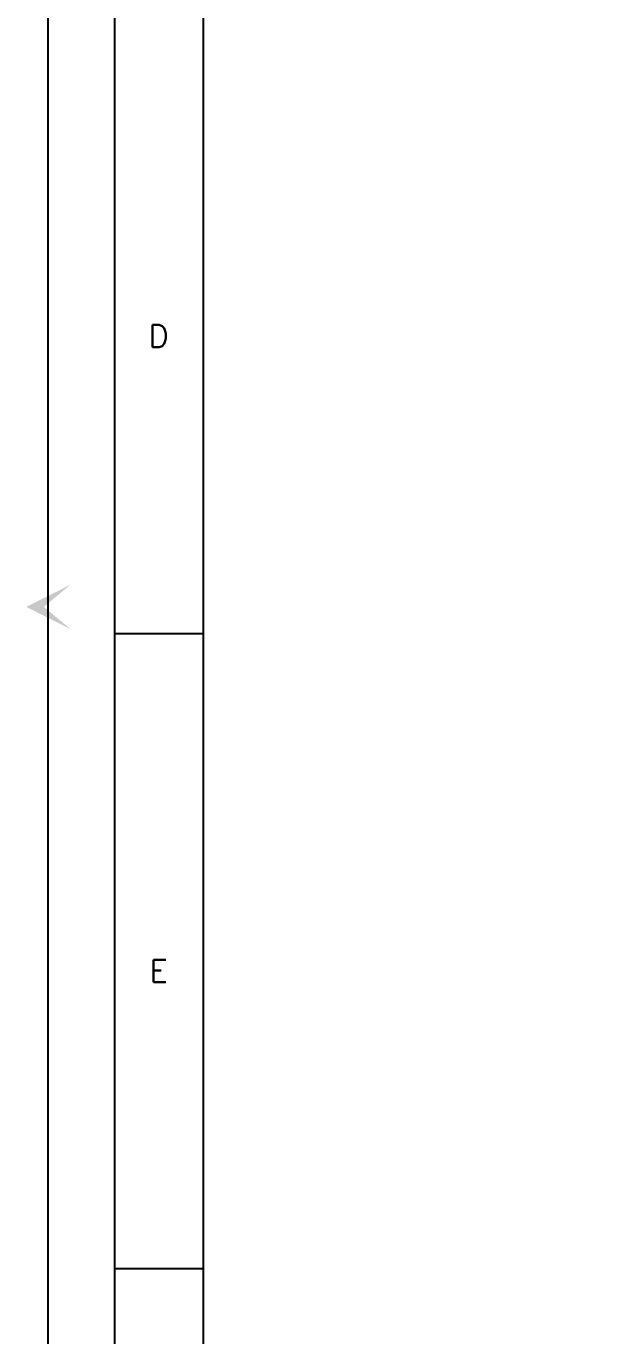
# Model space of a CAD drawing. Header units: millimetres. Extents: x 2659630 to 6742168, y -2425387 to -732288.
# Drawn here: x 3338143 to 3344922, y -1210841 to -1195539 of the extents above; entities that cross this region are included whole.
import ezdxf
from ezdxf.enums import TextEntityAlignment as Align

# ---------------------------------------------------------------- set-up
doc = ezdxf.new("R2010")
doc.units = ezdxf.units.MM
doc.layers.add('PNA', color=8, linetype='Continuous')
doc.styles.add('ROMANS', font='r.shx', dxfattribs={"width": 0.7})

# ---------------------------------------------------------------- blocks, each defined once
blk = doc.blocks.new('FOLDER')
at = {"layer": 'PNA'}
for points in [[(-1250, 2500), (0, 0), (0, 1000)], [(1250, 2500), (0, 0), (0, 1000)]]:
    blk.add_solid(points, dxfattribs=at)
blk = doc.blocks.new('A1_SHEET.')
at = {"flags": 128}
blk.add_lwpolyline([(0, 0), (0, 594), (841, 594), (841, 0)], close=True, dxfattribs=at)
at = {"layer": 'PNA'}
for p, q in [((7.5, 298.2), (17.5, 298.2)), ((7.5, 226.45), (17.5, 226.45))]:
    blk.add_line(p, q, dxfattribs=at)
at = {"layer": 'PNA', "color": 1}
for points in [[(7.5, 6.2), (833.5, 6.2), (833.5, 587.8), (7.5, 587.8)], [(17.5, 11.2), (828.5, 11.2), (828.5, 582.8), (17.5, 582.8)]]:
    blk.add_lwpolyline(points, close=True, dxfattribs=at)
at = {"layer": 'PNA', "xscale": 0.0020000000001672, "yscale": 0.0020000000001672, "zscale": 0.0020000000001672, "rotation": 270}
blk.add_blockref('FOLDER', (-2.5, 301.2), dxfattribs=at)
at = {"layer": 'PNA', "style": 'ROMANS'}
for s, p in [('D', (12.5, 331.8)), ('E', (12.5, 260.05))]:
    blk.add_text(s, height=2.5, dxfattribs=at).set_placement(p, align=Align.MIDDLE)

msp = doc.modelspace()

# ---------------------------------------------------------------- block references
at = {"xscale": 103.4096789536267, "yscale": 103.4096789536267, "zscale": 103.4096789536267}
msp.add_blockref('A1_SHEET.', (3338401.132, -1233470.769), dxfattribs=at)

doc.saveas('drawing.dxf')
